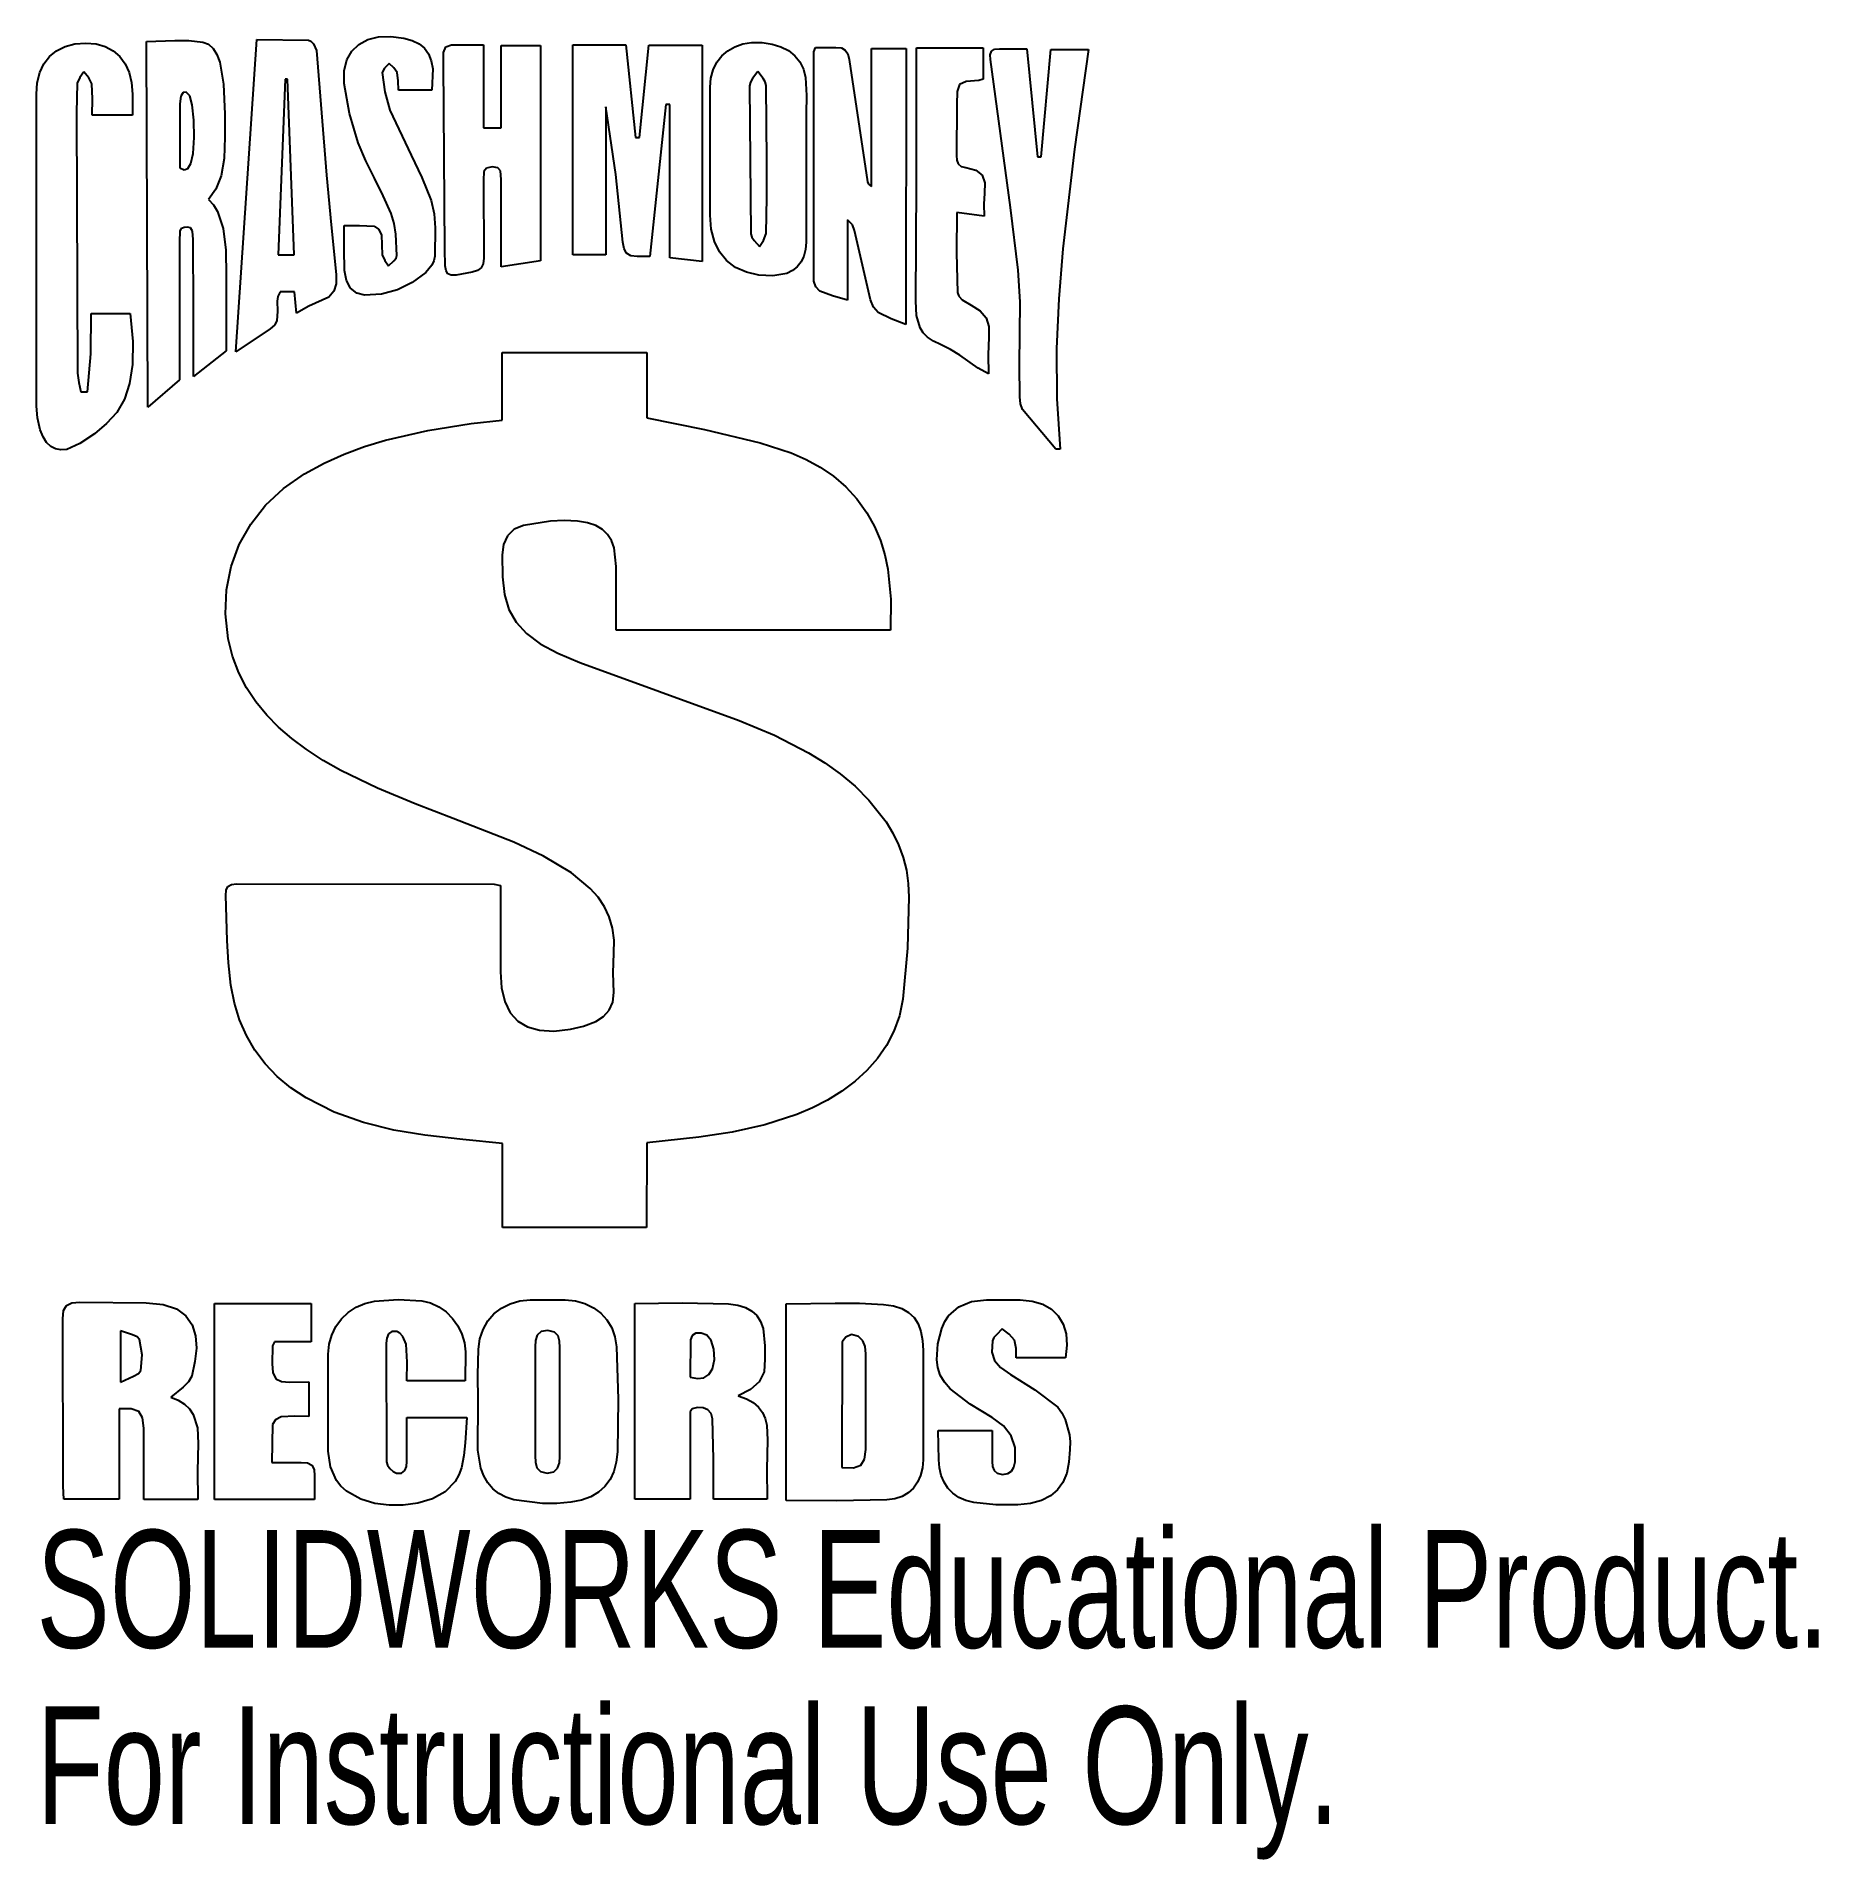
# Model space of a CAD drawing. Header units: inches. Extents: x -0.86 to 2.02, y -1.83 to 1.12.
import ezdxf

# ---------------------------------------------------------------- set-up
doc = ezdxf.new("R2010")
doc.units = ezdxf.units.IN
doc.header["$MEASUREMENT"] = 0
doc.styles.add('SLDTEXTSTYLE0', font='TXT', dxfattribs={"width": 0.7})

msp = doc.modelspace()

# ---------------------------------------------------------------- linework, layer by layer
at = {"color": 254, "linetype": 'Continuous', "lineweight": 25}
for p, q in [((-0.843, 1.0871), (-0.8315, 1.0965)), ((-0.8315, 1.0965), (-0.8179, 1.1033)), ((-0.8179, 1.1033), (-0.8021, 1.1074)), ((-0.8021, 1.1074), (-0.7843, 1.1088)), ((-0.7843, 1.1088), (-0.7676, 1.1074)), ((-0.7676, 1.1074), (-0.7527, 1.1032)), ((-0.7527, 1.1032), (-0.7399, 1.0964)), ((-0.7399, 1.0964), (-0.7291, 1.087)), ((-0.6861, 1.1116), (-0.6401, 1.1131)), ((-0.6836, 0.5198), (-0.6861, 1.1116)), ((-0.6401, 1.1131), (-0.6174, 1.1129)), ((-0.6174, 1.1129), (-0.5949, 1.1103)), ((-0.5949, 1.1103), (-0.5859, 1.1069)), ((-0.5859, 1.1069), (-0.5783, 1.1003)), ((-0.5783, 1.1003), (-0.5722, 1.0906)), ((-0.5416, 0.6093), (-0.5072, 1.1145)), ((-0.5072, 1.1145), (-0.424, 1.1137)), ((-0.424, 1.1137), (-0.4198, 1.1118)), ((-0.4198, 1.1118), (-0.4155, 1.1074)), ((-0.4155, 1.1074), (-0.4106, 1.0969)), ((-0.4106, 1.0969), (-0.3945, 0.8951)), ((-0.362, 1.0815), (-0.3539, 1.0957)), ((-0.3539, 1.0957), (-0.3423, 1.1067)), ((-0.3423, 1.1067), (-0.3276, 1.1144)), ((-0.3276, 1.1144), (-0.3103, 1.1187)), ((-0.3103, 1.1187), (-0.2908, 1.1195)), ((-0.2908, 1.1195), (-0.2695, 1.1167)), ((-0.2695, 1.1167), (-0.2559, 1.1129)), ((-0.2559, 1.1129), (-0.2447, 1.1075)), ((-0.2447, 1.1075), (-0.2359, 1.1004)), ((-0.2359, 1.1004), (-0.2294, 1.0914)), ((-0.2054, 1.0764), (-0.2051, 1.0937)), ((-0.2051, 1.0937), (-0.2017, 1.1025)), ((-0.2017, 1.1025), (-0.1925, 1.1058)), ((-0.1925, 1.1058), (-0.1748, 1.1062)), ((-0.1748, 1.1062), (-0.1405, 1.1062)), ((-0.1405, 1.1062), (-0.1405, 0.9719)), ((-0.1117, 1.1048), (-0.0483, 1.1048)), ((-0.1117, 0.9719), (-0.1117, 1.1048)), ((-0.0483, 1.1048), (-0.0483, 0.7563)), ((0.0039, 1.1059), (0.0897, 1.1059)), ((0.0039, 0.7663), (0.0039, 1.1059)), ((0.0897, 1.1059), (0.1057, 0.9559)), ((0.1117, 0.9559), (0.127, 1.1055)), ((0.127, 1.1055), (0.2132, 1.1055)), ((0.2132, 1.1055), (0.2132, 0.7555)), ((0.2452, 1.088), (0.255, 1.0965)), ((0.255, 1.0965), (0.2664, 1.103)), ((0.2664, 1.103), (0.2792, 1.1074)), ((0.2792, 1.1074), (0.2934, 1.1096)), ((0.2934, 1.1096), (0.3106, 1.1095)), ((0.3106, 1.1095), (0.3265, 1.1073)), ((0.3265, 1.1073), (0.3407, 1.103)), ((0.3407, 1.103), (0.3531, 1.0966)), ((0.3531, 1.0966), (0.3635, 1.0884)), ((0.394, 1.0946), (0.3966, 1.1017)), ((0.394, 0.7238), (0.394, 1.0946)), ((0.3966, 1.1017), (0.4295, 1.1017)), ((0.4295, 1.1017), (0.4387, 1.101)), ((0.4387, 1.101), (0.445, 1.0976)), ((0.445, 1.0976), (0.449, 1.0913)), ((0.4877, 1.0999), (0.5436, 1.0999)), ((0.4877, 0.8767), (0.4877, 1.0999)), ((0.5436, 1.0999), (0.5433, 0.6536)), ((0.5602, 1.073), (0.5606, 1.101)), ((0.5606, 1.101), (0.6684, 1.101)), ((0.6684, 1.101), (0.6684, 1.0506)), ((0.6798, 1.09), (0.6818, 1.0955)), ((0.6818, 1.0955), (0.6865, 1.0988)), ((0.6865, 1.0988), (0.6945, 1.0997)), ((0.6945, 1.0997), (0.7389, 1.0993)), ((0.7389, 1.0993), (0.7561, 0.925)), ((0.7621, 0.9247), (0.7777, 1.0982)), ((0.7777, 1.0982), (0.8385, 1.0982)), ((0.8385, 1.0982), (0.8161, 0.937)), ((-0.8587, 1.0611), (-0.8521, 1.0753)), ((-0.8521, 1.0753), (-0.843, 1.0871)), ((-0.7873, 1.0622), (-0.794, 1.0532)), ((-0.7795, 1.0528), (-0.7873, 1.0622)), ((-0.7291, 1.087), (-0.7205, 1.0752)), ((-0.7205, 1.0752), (-0.7143, 1.0611)), ((-0.5722, 1.0906), (-0.5674, 1.0778)), ((-0.5674, 1.0778), (-0.5613, 1.0424)), ((-0.3661, 1.0641), (-0.362, 1.0815)), ((-0.3658, 1.0436), (-0.3661, 1.0641)), ((-0.3008, 1.0681), (-0.3046, 1.0611)), ((-0.2934, 1.0757), (-0.3008, 1.0681)), ((-0.2858, 1.0687), (-0.2934, 1.0757)), ((-0.2804, 1.0611), (-0.2858, 1.0687)), ((-0.2294, 1.0914), (-0.2251, 1.0803)), ((-0.2251, 1.0803), (-0.2228, 1.0669)), ((-0.2228, 1.0669), (-0.224, 1.0328)), ((-0.2032, 0.7753), (-0.2054, 1.0764)), ((0.2276, 1.0523), (0.2313, 1.0657)), ((0.2313, 1.0657), (0.2373, 1.0777)), ((0.2373, 1.0777), (0.2452, 1.088)), ((0.3034, 1.0629), (0.295, 1.0514)), ((0.312, 1.0517), (0.3034, 1.0629)), ((0.3635, 1.0884), (0.3717, 1.0783)), ((0.3717, 1.0783), (0.3775, 1.0666)), ((0.3775, 1.0666), (0.3807, 1.0532)), ((0.449, 1.0913), (0.4511, 1.082)), ((0.4511, 1.082), (0.481, 0.8842)), ((0.5605, 0.8821), (0.5602, 1.073)), ((0.68, 1.0821), (0.6798, 1.09)), ((0.7124, 0.8426), (0.68, 1.0821)), ((-0.8641, 1.026), (-0.8628, 1.0446)), ((-0.8628, 1.0446), (-0.8587, 1.0611)), ((-0.7985, 1.0439), (-0.7992, 0.9961)), ((-0.794, 1.0532), (-0.7985, 1.0439)), ((-0.7746, 1.0431), (-0.7795, 1.0528)), ((-0.7735, 1.0185), (-0.7746, 1.0431)), ((-0.7143, 1.0611), (-0.7103, 1.0448)), ((-0.7103, 1.0448), (-0.7089, 1.0264)), ((-0.5613, 1.0424), (-0.5594, 0.9938)), ((-0.4617, 1.0503), (-0.4729, 0.7664)), ((-0.458, 1.0503), (-0.4617, 1.0503)), ((-0.4468, 0.7664), (-0.458, 1.0503)), ((-0.3574, 0.9948), (-0.3658, 1.0436)), ((-0.3046, 1.0611), (-0.3004, 1.03)), ((-0.2785, 1.0475), (-0.2804, 1.0611)), ((-0.2781, 1.0328), (-0.2785, 1.0475)), ((-0.224, 1.0328), (-0.2781, 1.0328)), ((0.2262, 1.0375), (0.2276, 1.0523)), ((0.2262, 0.8301), (0.2262, 1.0375)), ((0.2915, 1.0456), (0.29, 1.0398)), ((0.29, 1.0398), (0.2922, 0.8002)), ((0.295, 1.0514), (0.2915, 1.0456)), ((0.3156, 1.046), (0.312, 1.0517)), ((0.3172, 1.0402), (0.3156, 1.046)), ((0.318, 0.9181), (0.3172, 1.0402)), ((0.3807, 1.0532), (0.3821, 1.0239)), ((0.63, 1.0418), (0.6261, 1.0307)), ((0.6405, 1.0465), (0.63, 1.0418)), ((0.661, 1.0484), (0.6405, 1.0465)), ((0.6684, 1.0506), (0.661, 1.0484)), ((-0.8641, 0.5215), (-0.8641, 1.026)), ((-0.7739, 0.9924), (-0.7735, 1.0185)), ((-0.7089, 1.0264), (-0.7086, 0.9924)), ((-0.6319, 1.0105), (-0.6322, 0.9068)), ((-0.6304, 1.0227), (-0.6319, 1.0105)), ((-0.6267, 1.0291), (-0.6304, 1.0227)), ((-0.6216, 1.0295), (-0.6267, 1.0291)), ((-0.616, 1.0233), (-0.6216, 1.0295)), ((-0.6119, 1.0087), (-0.616, 1.0233)), ((-0.6092, 0.9842), (-0.6119, 1.0087)), ((-0.3004, 1.03), (-0.2923, 1.0003)), ((0.0576, 1.0055), (0.0576, 0.7663)), ((0.0736, 0.8963), (0.0576, 1.0055)), ((0.1546, 1.0096), (0.1289, 0.7637)), ((0.1613, 1.0092), (0.1546, 1.0096)), ((0.1613, 0.7611), (0.1613, 1.0092)), ((0.3821, 1.0239), (0.3818, 0.9943)), ((0.6255, 1.0096), (0.6251, 0.9267)), ((0.6261, 1.0307), (0.6255, 1.0096)), ((-0.7992, 0.9961), (-0.7977, 0.5745)), ((-0.7086, 0.9924), (-0.7739, 0.9924)), ((-0.6086, 0.956), (-0.6092, 0.9842)), ((-0.5594, 0.9938), (-0.5594, 0.9567)), ((-0.3434, 0.9473), (-0.3574, 0.9948)), ((-0.2923, 1.0003), (-0.2576, 0.9276)), ((0.3818, 0.9943), (0.3818, 0.7868)), ((-0.6104, 0.9299), (-0.6086, 0.956)), ((-0.5594, 0.9567), (-0.5603, 0.9219)), ((-0.3309, 0.9184), (-0.3434, 0.9473)), ((-0.1405, 0.9719), (-0.1117, 0.9719)), ((0.1057, 0.9559), (0.1117, 0.9559)), ((-0.614, 0.9139), (-0.6104, 0.9299)), ((-0.5603, 0.9219), (-0.5651, 0.8942)), ((-0.3169, 0.8901), (-0.3309, 0.9184)), ((-0.2576, 0.9276), (-0.2405, 0.8912)), ((0.3181, 0.8594), (0.318, 0.9181)), ((0.6251, 0.9267), (0.6256, 0.9191)), ((0.6256, 0.9191), (0.628, 0.9133)), ((0.7561, 0.925), (0.7621, 0.9247)), ((0.8161, 0.937), (0.797, 0.7759)), ((-0.6322, 0.9068), (-0.625, 0.9037)), ((-0.625, 0.9037), (-0.6189, 0.9056)), ((-0.6189, 0.9056), (-0.614, 0.9139)), ((-0.5651, 0.8942), (-0.5736, 0.8725)), ((-0.3945, 0.8951), (-0.3871, 0.8147)), ((-0.3028, 0.8617), (-0.3169, 0.8901)), ((-0.2405, 0.8912), (-0.2255, 0.854)), ((-0.1399, 0.9012), (-0.1405, 0.8872)), ((-0.1405, 0.8872), (-0.1401, 0.7607)), ((-0.1359, 0.9063), (-0.1399, 0.9012)), ((-0.1267, 0.9085), (-0.1359, 0.9063)), ((-0.1175, 0.9069), (-0.1267, 0.9085)), ((-0.1132, 0.9021), (-0.1175, 0.9069)), ((-0.1121, 0.888), (-0.1132, 0.9021)), ((-0.1121, 0.7466), (-0.1121, 0.888)), ((0.0852, 0.7868), (0.0736, 0.8963)), ((0.628, 0.9133), (0.6327, 0.9093)), ((0.6327, 0.9093), (0.6401, 0.9073)), ((0.6401, 0.9073), (0.6563, 0.9034)), ((0.6563, 0.9034), (0.6664, 0.895)), ((0.6664, 0.895), (0.6708, 0.8825)), ((-0.5736, 0.8725), (-0.5854, 0.8556)), ((-0.5854, 0.8556), (-0.5774, 0.8471)), ((-0.2901, 0.8328), (-0.3028, 0.8617)), ((0.3169, 0.8006), (0.3181, 0.8594)), ((0.481, 0.8842), (0.4824, 0.8803)), ((0.4824, 0.8803), (0.4877, 0.8767)), ((0.5595, 0.6913), (0.5605, 0.8821)), ((0.6703, 0.8659), (0.6695, 0.8484)), ((0.6708, 0.8825), (0.6703, 0.8659)), ((-0.5774, 0.8471), (-0.5709, 0.8363)), ((-0.5709, 0.8363), (-0.5618, 0.8087)), ((-0.2853, 0.8167), (-0.2901, 0.8328)), ((-0.2255, 0.854), (-0.2205, 0.8327)), ((-0.2205, 0.8327), (-0.2189, 0.81)), ((0.2279, 0.8077), (0.2262, 0.8301)), ((0.6255, 0.8349), (0.6252, 0.7692)), ((0.6699, 0.829), (0.6255, 0.8349)), ((0.6695, 0.8484), (0.6699, 0.829)), ((0.7247, 0.7411), (0.7124, 0.8426)), ((-0.6323, 0.8043), (-0.6324, 0.7878)), ((-0.6303, 0.8085), (-0.6323, 0.8043)), ((-0.6252, 0.8102), (-0.6303, 0.8085)), ((-0.6195, 0.8109), (-0.6252, 0.8102)), ((-0.6149, 0.81), (-0.6195, 0.8109)), ((-0.6118, 0.8043), (-0.6149, 0.81)), ((-0.6104, 0.791), (-0.6118, 0.8043)), ((-0.5618, 0.8087), (-0.5575, 0.7737)), ((-0.3871, 0.8147), (-0.3789, 0.7343)), ((-0.3662, 0.7757), (-0.3658, 0.8134)), ((-0.3658, 0.8134), (-0.3412, 0.8137)), ((-0.3412, 0.8137), (-0.3177, 0.8126)), ((-0.3177, 0.8126), (-0.3104, 0.8075)), ((-0.3104, 0.8075), (-0.3057, 0.7985)), ((-0.3057, 0.7985), (-0.3046, 0.766)), ((-0.2827, 0.7997), (-0.2853, 0.8167)), ((-0.2807, 0.7649), (-0.2827, 0.7997)), ((-0.2189, 0.81), (-0.2195, 0.7638)), ((0.2331, 0.788), (0.2279, 0.8077)), ((0.2922, 0.8002), (0.2938, 0.7947)), ((0.3128, 0.7896), (0.3169, 0.8006)), ((0.4489, 0.823), (0.4489, 0.6928)), ((0.4566, 0.8145), (0.4489, 0.823)), ((0.4601, 0.8055), (0.4566, 0.8145)), ((0.4858, 0.6932), (0.4601, 0.8055)), ((-0.6324, 0.7878), (-0.6324, 0.5638)), ((-0.6097, 0.679), (-0.6104, 0.791)), ((-0.5575, 0.7737), (-0.5569, 0.7321)), ((-0.3654, 0.7406), (-0.3662, 0.7757)), ((-0.2026, 0.7482), (-0.2032, 0.7753)), ((0.087, 0.7761), (0.0852, 0.7868)), ((0.0909, 0.7686), (0.087, 0.7761)), ((0.0977, 0.7644), (0.0909, 0.7686)), ((0.2415, 0.771), (0.2331, 0.788)), ((0.253, 0.757), (0.2415, 0.771)), ((0.2938, 0.7947), (0.2978, 0.7893)), ((0.2978, 0.7893), (0.3064, 0.7798)), ((0.3064, 0.7798), (0.3128, 0.7896)), ((0.3808, 0.7747), (0.3781, 0.764)), ((0.3818, 0.7868), (0.3808, 0.7747)), ((0.6252, 0.7692), (0.6266, 0.7051)), ((0.797, 0.7759), (0.7905, 0.6952)), ((-0.4729, 0.7664), (-0.4468, 0.7664)), ((-0.3625, 0.7244), (-0.3654, 0.7406)), ((-0.3046, 0.766), (-0.3004, 0.7569)), ((-0.3004, 0.7569), (-0.2945, 0.7481)), ((-0.2945, 0.7481), (-0.2857, 0.7566)), ((-0.2857, 0.7566), (-0.282, 0.7608)), ((-0.282, 0.7608), (-0.2807, 0.7649)), ((-0.2337, 0.7376), (-0.2559, 0.7216)), ((-0.224, 0.7496), (-0.2337, 0.7376)), ((-0.2208, 0.7567), (-0.224, 0.7496)), ((-0.2195, 0.7638), (-0.2208, 0.7567)), ((-0.2011, 0.7402), (-0.2026, 0.7482)), ((-0.198, 0.7354), (-0.2011, 0.7402)), ((-0.1588, 0.738), (-0.1849, 0.7332)), ((-0.15, 0.7407), (-0.1588, 0.738)), ((-0.1441, 0.745), (-0.15, 0.7407)), ((-0.1409, 0.7515), (-0.1441, 0.745)), ((-0.1401, 0.7607), (-0.1409, 0.7515)), ((-0.0483, 0.7563), (-0.1121, 0.7466)), ((0.0576, 0.7663), (0.0039, 0.7663)), ((0.1083, 0.7637), (0.0977, 0.7644)), ((0.1289, 0.7637), (0.1083, 0.7637)), ((0.2132, 0.7555), (0.1613, 0.7611)), ((0.2675, 0.7459), (0.253, 0.757)), ((0.2849, 0.738), (0.2675, 0.7459)), ((0.305, 0.7333), (0.2849, 0.738)), ((0.3596, 0.7407), (0.3503, 0.7361)), ((0.3673, 0.7469), (0.3596, 0.7407)), ((0.3735, 0.7547), (0.3673, 0.7469)), ((0.3781, 0.764), (0.3735, 0.7547)), ((0.7279, 0.6902), (0.7247, 0.7411)), ((-0.5569, 0.7321), (-0.5571, 0.6109)), ((-0.379, 0.7194), (-0.3827, 0.7072)), ((-0.3789, 0.7343), (-0.379, 0.7194)), ((-0.3558, 0.712), (-0.3625, 0.7244)), ((-0.3458, 0.7039), (-0.3558, 0.712)), ((-0.2798, 0.7096), (-0.3056, 0.7025)), ((-0.2559, 0.7216), (-0.2798, 0.7096)), ((-0.1928, 0.7332), (-0.198, 0.7354)), ((-0.1849, 0.7332), (-0.1928, 0.7332)), ((0.3277, 0.732), (0.305, 0.7333)), ((0.3503, 0.7361), (0.3277, 0.732)), ((0.3972, 0.7143), (0.394, 0.7238)), ((0.4041, 0.7073), (0.3972, 0.7143)), ((-0.6097, 0.5693), (-0.6097, 0.679)), ((-0.4733, 0.699), (-0.4745, 0.6912)), ((-0.4745, 0.6912), (-0.4738, 0.675)), ((-0.4699, 0.7063), (-0.4733, 0.699)), ((-0.4464, 0.7063), (-0.4699, 0.7063)), ((-0.443, 0.6716), (-0.4464, 0.7063)), ((-0.4233, 0.6829), (-0.443, 0.6716)), ((-0.391, 0.6979), (-0.4233, 0.6829)), ((-0.3827, 0.7072), (-0.391, 0.6979)), ((-0.333, 0.7007), (-0.3458, 0.7039)), ((-0.3056, 0.7025), (-0.333, 0.7007)), ((0.4245, 0.6999), (0.4041, 0.7073)), ((0.4489, 0.6928), (0.4245, 0.6999)), ((0.4905, 0.6815), (0.4858, 0.6932)), ((0.4985, 0.6726), (0.4905, 0.6815)), ((0.5605, 0.6678), (0.5595, 0.6913)), ((0.6266, 0.7051), (0.629, 0.6993)), ((0.629, 0.6993), (0.6344, 0.6934)), ((0.6344, 0.6934), (0.6487, 0.6846)), ((0.6487, 0.6846), (0.6636, 0.6758)), ((0.7277, 0.6389), (0.7279, 0.6902)), ((0.7905, 0.6952), (0.7872, 0.6144)), ((-0.7761, 0.6062), (-0.7757, 0.6711)), ((-0.7757, 0.6711), (-0.7123, 0.6711)), ((-0.7123, 0.6711), (-0.7084, 0.6261)), ((-0.4788, 0.6524), (-0.4856, 0.6462)), ((-0.4752, 0.6594), (-0.4788, 0.6524)), ((-0.4738, 0.675), (-0.4752, 0.6594)), ((0.5192, 0.6628), (0.4985, 0.6726)), ((0.5433, 0.6536), (0.5192, 0.6628)), ((0.566, 0.6483), (0.5605, 0.6678)), ((0.6636, 0.6758), (0.673, 0.6644)), ((0.673, 0.6644), (0.6774, 0.6503)), ((0.6774, 0.6503), (0.6774, 0.6331)), ((-0.7084, 0.6261), (-0.7088, 0.5888)), ((-0.4856, 0.6462), (-0.5416, 0.6093)), ((0.5712, 0.64), (0.566, 0.6483)), ((0.5783, 0.6327), (0.5712, 0.64)), ((0.5876, 0.6263), (0.5783, 0.6327)), ((0.5994, 0.6208), (0.5876, 0.6263)), ((0.6154, 0.6132), (0.5994, 0.6208)), ((0.6774, 0.6331), (0.6765, 0.6046)), ((0.727, 0.5875), (0.7277, 0.6389)), ((-0.7817, 0.5447), (-0.7761, 0.6062)), ((-0.5571, 0.6109), (-0.6097, 0.5693)), ((-0.1103, 0.6081), (0.1236, 0.6081)), ((-0.1103, 0.4988), (-0.1103, 0.6081)), ((0.1236, 0.6081), (0.1236, 0.5025)), ((0.6305, 0.6036), (0.6154, 0.6132)), ((0.6602, 0.5827), (0.6305, 0.6036)), ((0.6765, 0.6046), (0.677, 0.5734)), ((0.7872, 0.6144), (0.7876, 0.5333)), ((-0.7977, 0.5745), (-0.7956, 0.5596)), ((-0.7088, 0.5888), (-0.7133, 0.558)), ((-0.6324, 0.5638), (-0.6836, 0.5198)), ((0.677, 0.5734), (0.6602, 0.5827)), ((0.7277, 0.5362), (0.727, 0.5875)), ((-0.7956, 0.5596), (-0.7921, 0.5446)), ((-0.7921, 0.5446), (-0.7817, 0.5447)), ((-0.7218, 0.5326), (-0.7342, 0.5113)), ((-0.7133, 0.558), (-0.7218, 0.5326)), ((0.7284, 0.5251), (0.7277, 0.5362)), ((0.7876, 0.5333), (0.7927, 0.4519)), ((-0.8627, 0.5022), (-0.8641, 0.5215)), ((-0.8582, 0.4831), (-0.8627, 0.5022)), ((-0.7342, 0.5113), (-0.7505, 0.4931)), ((0.1236, 0.5025), (0.217, 0.4833)), ((0.7318, 0.5157), (0.7284, 0.5251)), ((0.7856, 0.4519), (0.7318, 0.5157)), ((-0.8534, 0.4716), (-0.8582, 0.4831)), ((-0.7704, 0.4766), (-0.794, 0.4607)), ((-0.7505, 0.4931), (-0.7704, 0.4766)), ((-0.2994, 0.4662), (-0.2308, 0.4819)), ((-0.2308, 0.4819), (-0.1607, 0.4932)), ((-0.1607, 0.4932), (-0.1103, 0.4988)), ((0.217, 0.4833), (0.3072, 0.4622)), ((-0.8477, 0.4626), (-0.8534, 0.4716)), ((-0.8409, 0.4561), (-0.8477, 0.4626)), ((-0.8332, 0.452), (-0.8409, 0.4561)), ((-0.8246, 0.4505), (-0.8332, 0.452)), ((-0.8152, 0.4514), (-0.8246, 0.4505)), ((-0.794, 0.4607), (-0.8152, 0.4514)), ((-0.3985, 0.429), (-0.3661, 0.4436)), ((-0.3661, 0.4436), (-0.3331, 0.4559)), ((-0.3331, 0.4559), (-0.2994, 0.4662)), ((0.3072, 0.4622), (0.3577, 0.4455)), ((0.3577, 0.4455), (0.3816, 0.4349)), ((0.7927, 0.4519), (0.7856, 0.4519)), ((-0.4301, 0.4118), (-0.3985, 0.429)), ((0.3816, 0.4349), (0.4044, 0.4224)), ((0.4044, 0.4224), (0.4258, 0.4078)), ((-0.4933, 0.3609), (-0.4642, 0.3882)), ((-0.4642, 0.3882), (-0.4301, 0.4118)), ((0.4258, 0.4078), (0.4457, 0.3909)), ((0.4457, 0.3909), (0.4638, 0.3713)), ((-0.5173, 0.3304), (-0.4933, 0.3609)), ((0.4638, 0.3713), (0.48, 0.3488)), ((-0.5359, 0.2972), (-0.5173, 0.3304)), ((-0.076, 0.3282), (-0.0908, 0.3222)), ((-0.0323, 0.3353), (-0.076, 0.3282)), ((-0.0101, 0.3365), (-0.0323, 0.3353)), ((0.0117, 0.3353), (-0.0101, 0.3365)), ((0.0278, 0.3326), (0.0117, 0.3353)), ((0.0411, 0.3281), (0.0278, 0.3326)), ((0.0519, 0.3219), (0.0411, 0.3281)), ((0.48, 0.3488), (0.4922, 0.3267)), ((0.4922, 0.3267), (0.5018, 0.304)), ((-0.549, 0.2616), (-0.5359, 0.2972)), ((-0.1081, 0.2977), (-0.1103, 0.2809)), ((-0.1015, 0.3117), (-0.1081, 0.2977)), ((-0.0908, 0.3222), (-0.1015, 0.3117)), ((0.0603, 0.3138), (0.0519, 0.3219)), ((0.0666, 0.3039), (0.0603, 0.3138)), ((0.0708, 0.2919), (0.0666, 0.3039)), ((0.5018, 0.304), (0.509, 0.2809)), ((-0.1103, 0.2809), (-0.11, 0.2452)), ((0.074, 0.2618), (0.0708, 0.2919)), ((0.509, 0.2809), (0.514, 0.2573)), ((-0.5565, 0.2241), (-0.549, 0.2616)), ((-0.11, 0.2452), (-0.1066, 0.2167)), ((0.074, 0.1588), (0.074, 0.2618)), ((0.514, 0.2573), (0.5186, 0.2088)), ((-0.5581, 0.1851), (-0.5565, 0.2241)), ((-0.1066, 0.2167), (-0.0993, 0.1924)), ((0.5186, 0.2088), (0.518, 0.1588)), ((-0.5536, 0.145), (-0.5581, 0.1851)), ((-0.0993, 0.1924), (-0.0876, 0.1715)), ((-0.0876, 0.1715), (-0.0709, 0.1532)), ((-0.0709, 0.1532), (-0.0486, 0.1368)), ((0.518, 0.1588), (0.074, 0.1588)), ((-0.5466, 0.1165), (-0.5536, 0.145)), ((-0.0486, 0.1368), (-0.02, 0.1215)), ((-0.02, 0.1215), (0.0154, 0.1066)), ((-0.5367, 0.09), (-0.5466, 0.1165)), ((-0.524, 0.0654), (-0.5367, 0.09)), ((0.0154, 0.1066), (0.1443, 0.0595)), ((-0.5089, 0.0427), (-0.524, 0.0654)), ((0.1443, 0.0595), (0.2733, 0.0126)), ((-0.4915, 0.0215), (-0.5089, 0.0427)), ((-0.4721, 0.0018), (-0.4915, 0.0215)), ((-0.4508, -0.0165), (-0.4721, 0.0018)), ((0.2733, 0.0126), (0.3306, -0.0113)), ((-0.4278, -0.0337), (-0.4508, -0.0165)), ((0.3306, -0.0113), (0.3856, -0.0395)), ((-0.4001, -0.052), (-0.4278, -0.0337)), ((-0.3715, -0.0684), (-0.4001, -0.052)), ((0.3856, -0.0395), (0.4117, -0.0557)), ((0.4117, -0.0557), (0.4369, -0.0738)), ((-0.3123, -0.0971), (-0.3715, -0.0684)), ((0.4369, -0.0738), (0.4608, -0.0938)), ((-0.2514, -0.1222), (-0.3123, -0.0971)), ((0.4608, -0.0938), (0.4833, -0.1161)), ((0.4833, -0.1161), (0.511, -0.1511)), ((-0.1898, -0.146), (-0.2514, -0.1222)), ((-0.0912, -0.1844), (-0.1898, -0.146)), ((0.511, -0.1511), (0.5221, -0.1696)), ((0.5221, -0.1696), (0.5314, -0.1888)), ((-0.0435, -0.2068), (-0.0912, -0.1844)), ((0.5314, -0.1888), (0.5387, -0.2088)), ((0.002, -0.2341), (-0.0435, -0.2068)), ((0.0323, -0.2593), (0.002, -0.2341)), ((0.5387, -0.2088), (0.5439, -0.2295)), ((0.5439, -0.2295), (0.547, -0.251)), ((-0.5577, -0.2703), (-0.5572, -0.262)), ((-0.5572, -0.262), (-0.5542, -0.2562)), ((-0.5542, -0.2562), (-0.5487, -0.2527)), ((-0.5487, -0.2527), (-0.5402, -0.2516)), ((-0.5402, -0.2516), (-0.1234, -0.252)), ((-0.1234, -0.252), (-0.1129, -0.2542)), ((-0.1129, -0.2542), (-0.1129, -0.3938)), ((0.0448, -0.2735), (0.0323, -0.2593)), ((0.547, -0.251), (0.5479, -0.2732)), ((-0.5554, -0.3433), (-0.5577, -0.2703)), ((0.0551, -0.2888), (0.0448, -0.2735)), ((0.063, -0.3053), (0.0551, -0.2888)), ((0.5479, -0.2732), (0.5457, -0.356)), ((0.0684, -0.3233), (0.063, -0.3053)), ((0.071, -0.3428), (0.0684, -0.3233)), ((-0.5534, -0.3797), (-0.5554, -0.3433)), ((0.0706, -0.3639), (0.071, -0.3428)), ((-0.5495, -0.4158), (-0.5534, -0.3797)), ((0.0696, -0.3956), (0.0706, -0.3639)), ((0.5457, -0.356), (0.5382, -0.4382)), ((-0.1129, -0.3938), (-0.1112, -0.4202)), ((0.0703, -0.4273), (0.0696, -0.3956)), ((-0.5437, -0.4445), (-0.5495, -0.4158)), ((-0.1112, -0.4202), (-0.1061, -0.4423)), ((-0.1061, -0.4423), (-0.0974, -0.4602)), ((0.0687, -0.4429), (0.0703, -0.4273)), ((0.5382, -0.4382), (0.5326, -0.4653)), ((-0.5353, -0.4717), (-0.5437, -0.4445)), ((-0.5241, -0.4972), (-0.5353, -0.4717)), ((-0.0974, -0.4602), (-0.0852, -0.4738)), ((0.0412, -0.4744), (0.0539, -0.4664)), ((0.0539, -0.4664), (0.0631, -0.4559)), ((0.0631, -0.4559), (0.0687, -0.4429)), ((0.5326, -0.4653), (0.5237, -0.4903)), ((-0.5104, -0.521), (-0.5241, -0.4972)), ((-0.0852, -0.4738), (-0.0694, -0.4833)), ((-0.0694, -0.4833), (-0.05, -0.4887)), ((-0.05, -0.4887), (-0.0268, -0.4899)), ((-0.0268, -0.4899), (0.0001, -0.487)), ((0.0001, -0.487), (0.0212, -0.4821)), ((0.0212, -0.4821), (0.0412, -0.4744)), ((0.5237, -0.4903), (0.5119, -0.5133)), ((-0.4938, -0.5431), (-0.5104, -0.521)), ((0.5119, -0.5133), (0.4973, -0.5344)), ((-0.4746, -0.5633), (-0.4938, -0.5431)), ((0.4802, -0.5537), (0.4608, -0.5712)), ((0.4973, -0.5344), (0.4802, -0.5537)), ((-0.4526, -0.5817), (-0.4746, -0.5633)), ((-0.4278, -0.5982), (-0.4526, -0.5817)), ((0.4394, -0.5872), (0.4162, -0.6016)), ((0.4608, -0.5712), (0.4394, -0.5872)), ((-0.3822, -0.6213), (-0.4278, -0.5982)), ((0.3918, -0.6143), (0.3667, -0.625)), ((0.4162, -0.6016), (0.3918, -0.6143)), ((-0.3347, -0.6381), (-0.3822, -0.6213)), ((-0.2857, -0.65), (-0.3347, -0.6381)), ((0.3151, -0.6417), (0.262, -0.6533)), ((0.3667, -0.625), (0.3151, -0.6417)), ((-0.2357, -0.6583), (-0.2857, -0.65)), ((-0.1741, -0.6656), (-0.2357, -0.6583)), ((-0.1099, -0.6721), (-0.1741, -0.6656)), ((-0.1099, -0.8076), (-0.1099, -0.6721)), ((0.124, -0.6706), (0.1233, -0.8075)), ((0.208, -0.6617), (0.124, -0.6706)), ((0.262, -0.6533), (0.208, -0.6617)), ((0.1233, -0.8075), (-0.1099, -0.8076)), ((-0.8215, -0.9557), (-0.8202, -0.9423)), ((-0.8202, -0.9423), (-0.8155, -0.9339)), ((-0.8155, -0.9339), (-0.8069, -0.9297)), ((-0.8069, -0.9297), (-0.7939, -0.9288)), ((-0.7939, -0.9288), (-0.6868, -0.9296)), ((-0.6868, -0.9296), (-0.6589, -0.9324)), ((-0.6589, -0.9324), (-0.6375, -0.9396)), ((-0.6375, -0.9396), (-0.6221, -0.9508)), ((-0.576, -0.9307), (-0.4196, -0.9307)), ((-0.576, -1.2478), (-0.576, -0.9307)), ((-0.4196, -0.9307), (-0.4196, -0.9926)), ((-0.3595, -0.9452), (-0.3467, -0.9367)), ((-0.3467, -0.9367), (-0.3324, -0.9306)), ((-0.3324, -0.9306), (-0.3167, -0.927)), ((-0.3167, -0.927), (-0.2786, -0.9244)), ((-0.2786, -0.9244), (-0.2405, -0.9266)), ((-0.2405, -0.9266), (-0.2263, -0.9299)), ((-0.2263, -0.9299), (-0.2131, -0.936)), ((-0.2131, -0.936), (-0.2012, -0.9444)), ((-0.1236, -0.9475), (-0.1115, -0.9381)), ((-0.1115, -0.9381), (-0.0975, -0.9311)), ((-0.0975, -0.9311), (-0.0819, -0.9265)), ((-0.0819, -0.9265), (-0.0648, -0.9247)), ((-0.0648, -0.9247), (-0.0081, -0.9247)), ((-0.0081, -0.9247), (0.0083, -0.9265)), ((0.0083, -0.9265), (0.0235, -0.9308)), ((0.0235, -0.9308), (0.0373, -0.9375)), ((0.0373, -0.9375), (0.0493, -0.9463)), ((0.1046, -0.9307), (0.181, -0.9298)), ((0.1046, -1.2475), (0.1046, -0.9307)), ((0.181, -0.9298), (0.2561, -0.9314)), ((0.2561, -0.9314), (0.2711, -0.9334)), ((0.2711, -0.9334), (0.2836, -0.9373)), ((0.2836, -0.9373), (0.2938, -0.9429)), ((0.2938, -0.9429), (0.3018, -0.9504)), ((0.3494, -0.9311), (0.4285, -0.9301)), ((0.3494, -1.2493), (0.3494, -0.9311)), ((0.4285, -0.9301), (0.4678, -0.9303)), ((0.4678, -0.9303), (0.5068, -0.9322)), ((0.5068, -0.9322), (0.5229, -0.9346)), ((0.5229, -0.9346), (0.5364, -0.9389)), ((0.5364, -0.9389), (0.5475, -0.9452)), ((0.6123, -0.9506), (0.6287, -0.9361)), ((0.6287, -0.9361), (0.6495, -0.9274)), ((0.6495, -0.9274), (0.6736, -0.9247)), ((0.6736, -0.9247), (0.7281, -0.9247)), ((0.7281, -0.9247), (0.7477, -0.9268)), ((0.7477, -0.9268), (0.7647, -0.932)), ((0.7647, -0.932), (0.7787, -0.94)), ((0.7787, -0.94), (0.7898, -0.9507)), ((-0.8211, -1.2262), (-0.8215, -0.9557)), ((-0.6221, -0.9508), (-0.6119, -0.9654)), ((-0.6119, -0.9654), (-0.6066, -0.9829)), ((-0.3861, -0.9818), (-0.3794, -0.968)), ((-0.3794, -0.968), (-0.3704, -0.9557)), ((-0.3704, -0.9557), (-0.3595, -0.9452)), ((-0.2012, -0.9444), (-0.1908, -0.9548)), ((-0.1908, -0.9548), (-0.1822, -0.9668)), ((-0.1822, -0.9668), (-0.1757, -0.9802)), ((-0.1463, -0.9879), (-0.1412, -0.9726)), ((-0.1412, -0.9726), (-0.1335, -0.959)), ((-0.1335, -0.959), (-0.1236, -0.9475)), ((0.0493, -0.9463), (0.0593, -0.9571)), ((0.0593, -0.9571), (0.0671, -0.9699)), ((0.0671, -0.9699), (0.0723, -0.9846)), ((0.3018, -0.9504), (0.3078, -0.9598)), ((0.3078, -0.9598), (0.3119, -0.971)), ((0.3119, -0.971), (0.315, -0.9993)), ((0.5475, -0.9452), (0.5563, -0.9535)), ((0.5563, -0.9535), (0.5629, -0.9638)), ((0.5629, -0.9638), (0.5675, -0.9761)), ((0.5949, -0.9961), (0.6016, -0.971)), ((0.6016, -0.971), (0.6062, -0.9601)), ((0.6062, -0.9601), (0.6123, -0.9506)), ((0.699, -0.9717), (0.6896, -0.9812)), ((0.7101, -0.9803), (0.699, -0.9717)), ((0.7898, -0.9507), (0.7977, -0.9641)), ((0.7977, -0.9641), (0.8024, -0.98)), ((-0.7282, -0.9751), (-0.7282, -1.0583)), ((-0.7087, -0.9816), (-0.7282, -0.9751)), ((-0.7011, -0.9848), (-0.7087, -0.9816)), ((-0.6972, -0.9889), (-0.7011, -0.9848)), ((-0.6929, -1.0139), (-0.6972, -0.9889)), ((-0.6053, -1.0029), (-0.6076, -1.0248)), ((-0.6066, -0.9829), (-0.6053, -1.0029)), ((-0.4823, -0.999), (-0.4828, -1.0286)), ((-0.479, -0.9926), (-0.4823, -0.999)), ((-0.4196, -0.9926), (-0.479, -0.9926)), ((-0.392, -1.0128), (-0.3904, -0.9968)), ((-0.3904, -0.9968), (-0.3861, -0.9818)), ((-0.2971, -0.9867), (-0.298, -0.9949)), ((-0.298, -0.9949), (-0.2973, -1.187)), ((-0.2942, -0.9799), (-0.2971, -0.9867)), ((-0.2889, -0.9758), (-0.2942, -0.9799)), ((-0.2808, -0.9758), (-0.2889, -0.9758)), ((-0.2757, -0.9788), (-0.2808, -0.9758)), ((-0.271, -0.984), (-0.2757, -0.9788)), ((-0.2655, -0.9964), (-0.271, -0.984)), ((-0.2643, -1.0255), (-0.2655, -0.9964)), ((-0.1757, -0.9802), (-0.1714, -0.9943)), ((-0.1714, -0.9943), (-0.1696, -1.009)), ((-0.1487, -1.0049), (-0.1463, -0.9879)), ((-0.0563, -0.9907), (-0.057, -1.0008)), ((-0.057, -1.0008), (-0.057, -1.1773)), ((-0.0536, -0.9821), (-0.0563, -0.9907)), ((-0.0474, -0.9763), (-0.0536, -0.9821)), ((-0.0364, -0.9743), (-0.0474, -0.9763)), ((-0.0255, -0.9769), (-0.0364, -0.9743)), ((-0.0197, -0.9831), (-0.0255, -0.9769)), ((-0.0174, -0.9919), (-0.0197, -0.9831)), ((-0.017, -1.002), (-0.0174, -0.9919)), ((-0.017, -1.1781), (-0.017, -1.002)), ((0.0723, -0.9846), (0.0748, -1.0008)), ((0.0748, -1.0008), (0.0777, -1.0857)), ((0.1945, -0.9896), (0.1942, -1.0501)), ((0.1971, -0.9825), (0.1945, -0.9896)), ((0.2033, -0.9788), (0.1971, -0.9825)), ((0.2117, -0.9786), (0.2033, -0.9788)), ((0.221, -0.9822), (0.2117, -0.9786)), ((0.2279, -0.9907), (0.221, -0.9822)), ((0.2323, -1.0049), (0.2279, -0.9907)), ((0.315, -0.9993), (0.315, -1.021)), ((0.44, -0.9926), (0.4397, -1.196)), ((0.4459, -0.9852), (0.44, -0.9926)), ((0.4553, -0.9811), (0.4459, -0.9852)), ((0.4665, -0.9842), (0.4553, -0.9811)), ((0.4736, -0.9909), (0.4665, -0.9842)), ((0.4774, -1.0005), (0.4736, -0.9909)), ((0.4785, -1.012), (0.4774, -1.0005)), ((0.5675, -0.9761), (0.5701, -0.9905)), ((0.5701, -0.9905), (0.571, -1.0068)), ((0.5931, -1.0218), (0.5949, -0.9961)), ((0.6833, -0.9911), (0.6823, -1.0095)), ((0.6855, -0.986), (0.6833, -0.9911)), ((0.6896, -0.9812), (0.6855, -0.986)), ((0.7188, -0.99), (0.7101, -0.9803)), ((0.7215, -1.0038), (0.7188, -0.99)), ((0.8037, -0.9983), (0.8016, -1.0187)), ((0.8024, -0.98), (0.8037, -0.9983)), ((-0.695, -1.0389), (-0.6929, -1.0139)), ((-0.6076, -1.0248), (-0.6129, -1.0482)), ((-0.4828, -1.0286), (-0.4815, -1.0423)), ((-0.392, -1.1699), (-0.392, -1.0128)), ((-0.2648, -1.0557), (-0.2643, -1.0255)), ((-0.1696, -1.009), (-0.17, -1.0557)), ((-0.1495, -1.0464), (-0.1487, -1.0049)), ((0.2303, -1.0367), (0.2334, -1.0214)), ((0.2334, -1.0214), (0.2323, -1.0049)), ((0.315, -1.021), (0.3136, -1.0413)), ((0.4785, -1.1669), (0.4785, -1.012)), ((0.571, -1.0068), (0.571, -1.1837)), ((0.5948, -1.0344), (0.5931, -1.0218)), ((0.6823, -1.0095), (0.6864, -1.0231)), ((0.6864, -1.0231), (0.6962, -1.0344)), ((0.7217, -1.0187), (0.7215, -1.0038)), ((0.8016, -1.0187), (0.7217, -1.0187)), ((-0.7282, -1.0583), (-0.7069, -1.0483)), ((-0.7069, -1.0483), (-0.6989, -1.0439)), ((-0.6989, -1.0439), (-0.695, -1.0389)), ((-0.6181, -1.0577), (-0.6268, -1.0662)), ((-0.6129, -1.0482), (-0.6181, -1.0577)), ((-0.4815, -1.0423), (-0.4767, -1.0527)), ((-0.4767, -1.0527), (-0.4677, -1.0572)), ((-0.4677, -1.0572), (-0.4543, -1.0582)), ((-0.4543, -1.0582), (-0.423, -1.0575)), ((-0.423, -1.0575), (-0.423, -1.1135)), ((-0.17, -1.0557), (-0.2648, -1.0557)), ((-0.1491, -1.0878), (-0.1495, -1.0464)), ((0.1942, -1.0501), (0.206, -1.0519)), ((0.206, -1.0519), (0.2162, -1.0508)), ((0.2162, -1.0508), (0.2244, -1.0459)), ((0.2244, -1.0459), (0.2303, -1.0367)), ((0.3056, -1.0575), (0.2915, -1.0701)), ((0.3136, -1.0413), (0.3056, -1.0575)), ((0.5988, -1.0465), (0.5948, -1.0344)), ((0.6054, -1.0581), (0.5988, -1.0465)), ((0.615, -1.0687), (0.6054, -1.0581)), ((0.6962, -1.0344), (0.7124, -1.0456)), ((0.7124, -1.0456), (0.7519, -1.0704)), ((-0.6268, -1.0662), (-0.6469, -1.0825)), ((-0.6469, -1.0825), (-0.6346, -1.0873)), ((-0.6346, -1.0873), (-0.6246, -1.0935)), ((-0.1495, -1.168), (-0.1491, -1.0878)), ((0.0777, -1.0857), (0.0762, -1.1706)), ((0.2915, -1.0701), (0.2718, -1.0799)), ((0.2718, -1.0799), (0.2851, -1.0849)), ((0.2851, -1.0849), (0.296, -1.0912)), ((0.296, -1.0912), (0.3046, -1.0987)), ((0.6474, -1.0937), (0.615, -1.0687)), ((0.7519, -1.0704), (0.7889, -1.0986)), ((-0.7107, -1.101), (-0.7301, -1.1012)), ((-0.7301, -1.1012), (-0.7301, -1.2475)), ((-0.6986, -1.1054), (-0.7107, -1.101)), ((-0.6923, -1.1156), (-0.6986, -1.1054)), ((-0.6905, -1.1325), (-0.6923, -1.1156)), ((-0.6246, -1.0935), (-0.6166, -1.1011)), ((-0.6166, -1.1011), (-0.6105, -1.1101)), ((-0.6105, -1.1101), (-0.6036, -1.1317)), ((-0.477, -1.1189), (-0.4823, -1.1266)), ((-0.4678, -1.1143), (-0.477, -1.1189)), ((-0.4457, -1.1132), (-0.4678, -1.1143)), ((-0.423, -1.1135), (-0.4457, -1.1132)), ((-0.2644, -1.115), (-0.1674, -1.115)), ((-0.2644, -1.1863), (-0.2644, -1.115)), ((-0.1674, -1.115), (-0.1702, -1.1564)), ((0.1939, -1.1061), (0.1938, -1.1195)), ((0.1938, -1.1195), (0.1938, -1.2475)), ((0.1972, -1.1011), (0.1939, -1.1061)), ((0.2057, -1.099), (0.1972, -1.1011)), ((0.2151, -1.0997), (0.2057, -1.099)), ((0.2228, -1.1028), (0.2151, -1.0997)), ((0.2281, -1.1087), (0.2228, -1.1028)), ((0.2303, -1.1176), (0.2281, -1.1087)), ((0.2315, -1.1829), (0.2303, -1.1176)), ((0.3046, -1.0987), (0.311, -1.1073)), ((0.311, -1.1073), (0.3155, -1.117)), ((0.3155, -1.117), (0.3182, -1.1277)), ((0.6826, -1.1154), (0.6474, -1.0937)), ((0.7009, -1.1289), (0.6826, -1.1154)), ((0.7889, -1.0986), (0.7958, -1.1074)), ((0.7958, -1.1074), (0.8007, -1.1186)), ((0.8007, -1.1186), (0.8079, -1.143)), ((-0.6905, -1.2478), (-0.6905, -1.1325)), ((-0.6036, -1.1317), (-0.6025, -1.1575)), ((-0.4823, -1.1266), (-0.4831, -1.1878)), ((0.3182, -1.1277), (0.3192, -1.1519)), ((0.5964, -1.1837), (0.5956, -1.1363)), ((0.5956, -1.1363), (0.6829, -1.1363)), ((0.6829, -1.1363), (0.6829, -1.1866)), ((0.7137, -1.1449), (0.7009, -1.1289)), ((0.7202, -1.164), (0.7137, -1.1449)), ((0.8079, -1.143), (0.809, -1.1547)), ((-0.6025, -1.1575), (-0.6032, -1.2021)), ((-0.3884, -1.1953), (-0.392, -1.1699)), ((-0.1723, -1.1767), (-0.1764, -1.1964)), ((-0.1702, -1.1564), (-0.1723, -1.1767)), ((-0.1448, -1.1971), (-0.1495, -1.168)), ((-0.057, -1.1773), (-0.0564, -1.1876)), ((-0.0177, -1.1885), (-0.017, -1.1781)), ((0.0762, -1.1706), (0.0744, -1.1877)), ((0.3192, -1.1519), (0.3183, -1.1988)), ((0.4764, -1.1826), (0.4785, -1.1669)), ((0.7199, -1.187), (0.7202, -1.164)), ((0.8083, -1.1669), (0.8071, -1.1875)), ((0.809, -1.1547), (0.8083, -1.1669)), ((-0.6032, -1.2021), (-0.6028, -1.2478)), ((-0.4831, -1.1878), (-0.4357, -1.1878)), ((-0.4357, -1.1878), (-0.4254, -1.1886)), ((-0.4254, -1.1886), (-0.4184, -1.1925)), ((-0.4184, -1.1925), (-0.4147, -1.1995)), ((-0.4147, -1.1995), (-0.4141, -1.2098)), ((-0.3786, -1.2171), (-0.3884, -1.1953)), ((-0.2973, -1.187), (-0.2958, -1.1923)), ((-0.2958, -1.1923), (-0.2919, -1.198)), ((-0.2919, -1.198), (-0.2869, -1.2027)), ((-0.2869, -1.2027), (-0.2816, -1.2053)), ((-0.2816, -1.2053), (-0.2734, -1.2052)), ((-0.2734, -1.2052), (-0.2681, -1.2012)), ((-0.2681, -1.2012), (-0.2653, -1.1945)), ((-0.2653, -1.1945), (-0.2644, -1.1863)), ((-0.1807, -1.2082), (-0.1865, -1.2186)), ((-0.1764, -1.1964), (-0.1807, -1.2082)), ((-0.1399, -1.2098), (-0.1448, -1.1971)), ((-0.0564, -1.1876), (-0.054, -1.1965)), ((-0.054, -1.1965), (-0.0481, -1.2028)), ((-0.0481, -1.2028), (-0.0376, -1.2053)), ((-0.0376, -1.2053), (-0.0268, -1.2033)), ((-0.0268, -1.2033), (-0.0206, -1.1973)), ((-0.0206, -1.1973), (-0.0177, -1.1885)), ((0.0704, -1.2027), (0.0643, -1.2158)), ((0.0744, -1.1877), (0.0704, -1.2027)), ((0.2315, -1.2471), (0.2315, -1.1829)), ((0.3183, -1.1988), (0.3188, -1.2471)), ((0.4397, -1.196), (0.4583, -1.1964)), ((0.4583, -1.1964), (0.4701, -1.1922)), ((0.4701, -1.1922), (0.4764, -1.1826)), ((0.567, -1.209), (0.5621, -1.2199)), ((0.57, -1.1969), (0.567, -1.209)), ((0.571, -1.1837), (0.57, -1.1969)), ((0.5973, -1.1969), (0.5964, -1.1837)), ((0.6002, -1.209), (0.5973, -1.1969)), ((0.6049, -1.22), (0.6002, -1.209)), ((0.6829, -1.1866), (0.6835, -1.1946)), ((0.6835, -1.1946), (0.6858, -1.2011)), ((0.6858, -1.2011), (0.6908, -1.2055)), ((0.6908, -1.2055), (0.6994, -1.2072)), ((0.6994, -1.2072), (0.7081, -1.206)), ((0.7081, -1.206), (0.7141, -1.202)), ((0.7141, -1.202), (0.7178, -1.1956)), ((0.7178, -1.1956), (0.7199, -1.187)), ((0.8035, -1.2053), (0.7974, -1.2202)), ((0.8071, -1.1875), (0.8035, -1.2053)), ((-0.8196, -1.2475), (-0.8211, -1.2262)), ((-0.4141, -1.2098), (-0.4141, -1.2478)), ((-0.3712, -1.2264), (-0.3786, -1.2171)), ((-0.3622, -1.2346), (-0.3712, -1.2264)), ((-0.339, -1.2475), (-0.3622, -1.2346)), ((-0.2024, -1.2353), (-0.2229, -1.2469)), ((-0.1865, -1.2186), (-0.2024, -1.2353)), ((-0.1334, -1.221), (-0.1399, -1.2098)), ((-0.1253, -1.2306), (-0.1334, -1.221)), ((-0.1155, -1.2384), (-0.1253, -1.2306)), ((-0.1042, -1.2443), (-0.1155, -1.2384)), ((0.0456, -1.2362), (0.033, -1.2435)), ((0.0561, -1.227), (0.0456, -1.2362)), ((0.0643, -1.2158), (0.0561, -1.227)), ((0.547, -1.237), (0.537, -1.243)), ((0.5554, -1.2293), (0.547, -1.237)), ((0.5621, -1.2199), (0.5554, -1.2293)), ((0.6113, -1.2297), (0.6049, -1.22)), ((0.6194, -1.2379), (0.6113, -1.2297)), ((0.6291, -1.2445), (0.6194, -1.2379)), ((0.7886, -1.2325), (0.777, -1.2422)), ((0.7974, -1.2202), (0.7886, -1.2325)), ((-0.7301, -1.2475), (-0.8196, -1.2475)), ((-0.6028, -1.2478), (-0.6905, -1.2478)), ((-0.4141, -1.2478), (-0.576, -1.2478)), ((-0.3163, -1.2542), (-0.339, -1.2475)), ((-0.2934, -1.2572), (-0.3163, -1.2542)), ((-0.2703, -1.257), (-0.2934, -1.2572)), ((-0.2469, -1.2538), (-0.2703, -1.257)), ((-0.2229, -1.2469), (-0.2469, -1.2538)), ((-0.0913, -1.2482), (-0.1042, -1.2443)), ((-0.0453, -1.2543), (-0.0913, -1.2482)), ((-0.0221, -1.2545), (-0.0453, -1.2543)), ((0.0009, -1.2523), (-0.0221, -1.2545)), ((0.0181, -1.2489), (0.0009, -1.2523)), ((0.033, -1.2435), (0.0181, -1.2489)), ((0.1938, -1.2475), (0.1046, -1.2475)), ((0.3188, -1.2471), (0.2315, -1.2471)), ((0.4316, -1.2498), (0.3494, -1.2493)), ((0.5124, -1.2486), (0.4316, -1.2498)), ((0.5254, -1.2469), (0.5124, -1.2486)), ((0.537, -1.243), (0.5254, -1.2469)), ((0.6404, -1.2495), (0.6291, -1.2445)), ((0.6531, -1.2527), (0.6404, -1.2495)), ((0.6886, -1.2567), (0.6531, -1.2527)), ((0.7244, -1.2568), (0.6886, -1.2567)), ((0.745, -1.2543), (0.7244, -1.2568)), ((0.7625, -1.2495), (0.745, -1.2543)), ((0.777, -1.2422), (0.7625, -1.2495))]:
    msp.add_line(p, q, dxfattribs=at)

# ---------------------------------------------------------------- texts
at = {"color": 141, "linetype": 'Continuous', "char_height": 0.1903, "attachment_point": 1, "style": 'SLDTEXTSTYLE0'}
for s, insert in [('SOLIDWORKS Educational Product.', (-0.8641, -1.2974)), ('For Instructional Use Only.', (-0.8641, -1.5828))]:
    msp.add_mtext(s, dxfattribs=dict(at, insert=insert))

doc.saveas('drawing.dxf')
